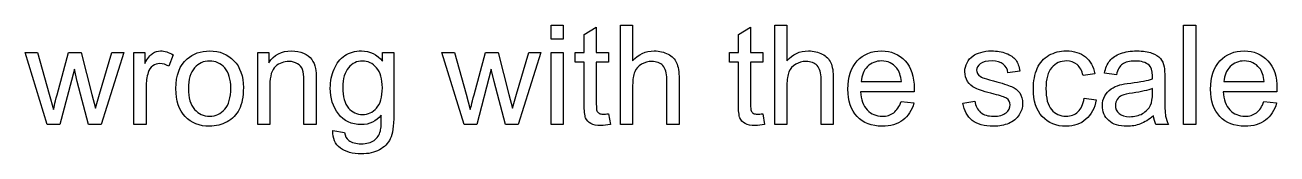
# Model space of a CAD drawing. Extents: x 33 to 401, y 28 to 278.
# Drawn here: x 221.86 to 260.04, y 33.64 to 37.56 of the extents above; entities that cross this region are included whole.
import ezdxf

# ---------------------------------------------------------------- set-up
doc = ezdxf.new("R2010")
doc.units = 0
doc.layers.add('Layer_1', color=7, linetype='CONTINUOUS')

msp = doc.modelspace()

# ---------------------------------------------------------------- linework, layer by layer
at = {"layer": 'Layer_1', "color": 7}
for p, q in [((237.90527, 37.13605), (237.90527, 37.56393)), ((237.90527, 37.56393), (238.27734, 37.56393)), ((238.27734, 37.56393), (238.27734, 37.13605)), ((238.91392, 37.27246), (239.28393, 37.4957)), ((239.28393, 37.4957), (239.28393, 36.72883)), ((240.01987, 34.53362), (240.01987, 37.56393)), ((240.01987, 37.56393), (240.39194, 37.56393)), ((240.39194, 37.56393), (240.39194, 36.47665)), ((243.61864, 37.27246), (243.98865, 37.4957)), ((243.98865, 37.4957), (243.98865, 36.72883)), ((244.72449, 34.53362), (244.72449, 37.56393)), ((244.72449, 37.56393), (245.09656, 37.56393)), ((245.09656, 37.56393), (245.09656, 36.47665)), ((257.19297, 34.53362), (257.19297, 37.56393)), ((257.19297, 37.56393), (257.56504, 37.56393)), ((257.56504, 37.56393), (257.56504, 34.53362)), ((238.27734, 37.13605), (237.90527, 37.13605)), ((238.91392, 36.72883), (238.91392, 37.27246)), ((243.61864, 36.72883), (243.61864, 37.27246)), ((222.53256, 34.53362), (221.86077, 36.72884)), ((221.86077, 36.72884), (222.24524, 36.72884)), ((222.24524, 36.72884), (222.59457, 35.46173)), ((222.83849, 35.44313), (223.18782, 36.72884)), ((223.18782, 36.72884), (223.57022, 36.72884)), ((223.57022, 36.72884), (223.89889, 35.45553)), ((224.13453, 35.45966), (224.51074, 36.72884)), ((224.87247, 36.72884), (224.18621, 34.53362)), ((224.51074, 36.72884), (224.87247, 36.72884)), ((225.18253, 34.53362), (225.18253, 36.72884)), ((225.18253, 36.72884), (225.51739, 36.72884)), ((225.51739, 36.72884), (225.51739, 36.39604)), ((226.37522, 36.65855), (226.24706, 36.31335)), ((228.95697, 34.53362), (228.95697, 36.72884)), ((228.95697, 36.72884), (229.29183, 36.72884)), ((229.29183, 36.72884), (229.29183, 36.41671)), ((232.76245, 36.46429), (232.76245, 36.72888)), ((232.76245, 36.72888), (233.10558, 36.72888)), ((233.10558, 36.72888), (233.10558, 34.83132)), ((235.2491, 34.53362), (234.57731, 36.72884)), ((234.57731, 36.72884), (234.96178, 36.72884)), ((234.96178, 36.72884), (235.31111, 35.46173)), ((235.55502, 35.44313), (235.90436, 36.72884)), ((235.90436, 36.72884), (236.28676, 36.72884)), ((236.28676, 36.72884), (236.61542, 35.45553)), ((236.85107, 35.45966), (237.22727, 36.72884)), ((237.58901, 36.72884), (236.90274, 34.53362)), ((237.22727, 36.72884), (237.58901, 36.72884)), ((237.90527, 34.53362), (237.90527, 36.72884)), ((237.90527, 36.72884), (238.27734, 36.72884)), ((238.27734, 36.72884), (238.27734, 34.53362)), ((238.64107, 36.43944), (238.64107, 36.72883)), ((238.64107, 36.72883), (238.91392, 36.72883)), ((239.28393, 36.72883), (239.65807, 36.72883)), ((239.65807, 36.72883), (239.65807, 36.43944)), ((243.34579, 36.43944), (243.34579, 36.72883)), ((243.34579, 36.72883), (243.61864, 36.72883)), ((243.98865, 36.72883), (244.36278, 36.72883)), ((244.36278, 36.72883), (244.36278, 36.43944)), ((238.91392, 36.43944), (238.64107, 36.43944)), ((238.91392, 35.17647), (238.91392, 36.43944)), ((239.65807, 36.43944), (239.28393, 36.43944)), ((239.28393, 36.43944), (239.28393, 35.15579)), ((243.61864, 36.43944), (243.34579, 36.43944)), ((243.61864, 35.17647), (243.61864, 36.43944)), ((244.36278, 36.43944), (243.98865, 36.43944)), ((243.98865, 36.43944), (243.98865, 35.15579)), ((223.36554, 36.22241), (222.92112, 34.53362)), ((223.45034, 35.84827), (223.36554, 36.22241)), ((236.08217, 36.22241), (235.63776, 34.53362)), ((236.16687, 35.84827), (236.08217, 36.22241)), ((241.43585, 34.53367), (241.43585, 35.9248)), ((241.80792, 35.9248), (241.80792, 34.53367)), ((246.14047, 34.53367), (246.14047, 35.9248)), ((246.51254, 35.9248), (246.51254, 34.53367)), ((252.20307, 36.16252), (251.83927, 36.11292)), ((254.49133, 36.08386), (254.1296, 36.02806)), ((255.14657, 36.05291), (254.78276, 36.10251)), ((256.62244, 35.94954), (256.62244, 35.45345)), ((223.79967, 34.53362), (223.45034, 35.84827)), ((225.55461, 35.68289), (225.55461, 34.53361)), ((226.46204, 35.63123), (226.46204, 35.63123)), ((226.84445, 35.63123), (226.84445, 35.63123)), ((229.32908, 35.73254), (229.32908, 34.53365)), ((230.3688, 34.53366), (230.3688, 35.86898)), ((230.74087, 35.88345), (230.74087, 34.53366)), ((231.55319, 35.6705), (231.55319, 35.6705)), ((236.51621, 34.53362), (236.16687, 35.84827)), ((240.392, 35.73465), (240.392, 34.53369)), ((245.09662, 35.73465), (245.09662, 34.53369)), ((248.97856, 35.5362), (247.34145, 35.5362)), ((247.36205, 35.84207), (248.58782, 35.84207)), ((247.36205, 35.84207), (247.36205, 35.84207)), ((256.24621, 35.49895), (256.24627, 35.63536)), ((260.04145, 35.5362), (258.40434, 35.5362)), ((258.42494, 35.84207), (259.65071, 35.84207)), ((258.42494, 35.84207), (258.42494, 35.84207)), ((222.59457, 35.46173), (222.7248, 34.99044)), ((223.89889, 35.45553), (224.00844, 35.03592)), ((224.00844, 35.03592), (224.13453, 35.45966)), ((235.31111, 35.46173), (235.44134, 34.99044)), ((236.61542, 35.45553), (236.72498, 35.03592)), ((236.72498, 35.03592), (236.85107, 35.45966)), ((248.58375, 35.24061), (248.58368, 35.24055)), ((248.58368, 35.24055), (248.96816, 35.19305)), ((250.46264, 35.18888), (250.83057, 35.24678)), ((250.46266, 35.189), (250.46264, 35.18888)), ((254.1606, 35.33771), (254.52647, 35.29011)), ((254.1606, 35.33767), (254.1606, 35.33771)), ((259.64664, 35.24061), (259.64657, 35.24055)), ((259.64657, 35.24055), (260.03104, 35.19305)), ((239.65809, 34.86646), (239.65813, 34.86642)), ((239.65813, 34.86642), (239.71183, 34.53775)), ((244.3628, 34.86646), (244.36275, 34.86642)), ((244.36275, 34.86642), (244.41655, 34.53775)), ((256.27723, 34.80439), (256.27727, 34.8044)), ((222.92112, 34.53362), (222.53256, 34.53362)), ((224.18621, 34.53362), (223.79967, 34.53362)), ((225.55461, 34.53361), (225.18253, 34.53362)), ((229.32908, 34.53365), (228.95697, 34.53362)), ((230.74087, 34.53366), (230.3688, 34.53366)), ((235.63776, 34.53362), (235.2491, 34.53362)), ((236.90274, 34.53362), (236.51621, 34.53362)), ((238.27734, 34.53362), (237.90527, 34.53362)), ((240.392, 34.53369), (240.01987, 34.53362)), ((241.80792, 34.53367), (241.43585, 34.53367)), ((245.09662, 34.53369), (244.72449, 34.53362)), ((246.51254, 34.53367), (246.14047, 34.53367)), ((256.74024, 34.53361), (256.35163, 34.53361)), ((257.56504, 34.53362), (257.19297, 34.53362)), ((231.24523, 34.35176), (231.2452, 34.35172)), ((231.2452, 34.35172), (231.60694, 34.29802))]:
    msp.add_line(p, q, dxfattribs=at)
for points in [[(225.51739, 36.39604), (225.60283, 36.55176), (225.681377, 36.654423), (225.75303, 36.70403)], [(225.75303, 36.70403), (225.82607, 36.75363), (225.905997, 36.77843), (225.99281, 36.77843)], [(225.99281, 36.77843), (226.118217, 36.77843), (226.245687, 36.73847), (226.37522, 36.65855)], [(226.80104, 36.53453), (226.989827, 36.697137), (227.219957, 36.77844), (227.49143, 36.77844)], [(227.49143, 36.77844), (227.793223, 36.77844), (228.039893, 36.679223), (228.23144, 36.48079)], [(229.29183, 36.41671), (229.453063, 36.657863), (229.685953, 36.77844), (229.9905, 36.77844)], [(229.9905, 36.77844), (230.122793, 36.77844), (230.24406, 36.75434), (230.3543, 36.70614)], [(230.3543, 36.70614), (230.46592, 36.659273), (230.54929, 36.59726), (230.60441, 36.5201)], [(231.61317, 36.63379), (231.757863, 36.73025), (231.92736, 36.77848), (232.12166, 36.77848)], [(232.12166, 36.77848), (232.380733, 36.77848), (232.59433, 36.67375), (232.76245, 36.46429)], [(240.39194, 36.47665), (240.565573, 36.677843), (240.78468, 36.77844), (241.04926, 36.77844)], [(241.04926, 36.77844), (241.211867, 36.77844), (241.353117, 36.746073), (241.47301, 36.68134)], [(241.47301, 36.68134), (241.592897, 36.61794), (241.678333, 36.529747), (241.72932, 36.41676)], [(245.09656, 36.47665), (245.270193, 36.677843), (245.4893, 36.77844), (245.75388, 36.77844)], [(245.75388, 36.77844), (245.916487, 36.77844), (246.057737, 36.746073), (246.17763, 36.68134)], [(246.17763, 36.68134), (246.297517, 36.61794), (246.382953, 36.529747), (246.43394, 36.41676)], [(247.24216, 36.47256), (247.432333, 36.676507), (247.679003, 36.77848), (247.98217, 36.77848)], [(247.98217, 36.77848), (248.27569, 36.77848), (248.51547, 36.678573), (248.70151, 36.47876)], [(250.77473, 36.6255), (250.832597, 36.668233), (250.911147, 36.704063), (251.01038, 36.73299)], [(251.01038, 36.73299), (251.110973, 36.763323), (251.21846, 36.77849), (251.33284, 36.77849)], [(251.33284, 36.77849), (251.505093, 36.77849), (251.655987, 36.75369), (251.78552, 36.70409)], [(251.78552, 36.70409), (251.916433, 36.65449), (252.012897, 36.586967), (252.07491, 36.50152)], [(253.08987, 36.64404), (253.251097, 36.733607), (253.426107, 36.77839), (253.6149, 36.77839)], [(253.6149, 36.77839), (253.8533, 36.77839), (254.048293, 36.717757), (254.19988, 36.59649)], [(254.94606, 36.47871), (255.021853, 36.575177), (255.131407, 36.648903), (255.27472, 36.69989)], [(255.27472, 36.69989), (255.41804, 36.752223), (255.584093, 36.77839), (255.77288, 36.77839)], [(255.77288, 36.77839), (255.960293, 36.77839), (256.112567, 36.756357), (256.2297, 36.71229)], [(256.2297, 36.71229), (256.346833, 36.668157), (256.432963, 36.612347), (256.48809, 36.54486)], [(258.30505, 36.47256), (258.495223, 36.676507), (258.741893, 36.77848), (259.04506, 36.77848)], [(259.04506, 36.77848), (259.33858, 36.77848), (259.578357, 36.678573), (259.76439, 36.47876)], [(225.7551, 36.31955), (225.690367, 36.271283), (225.644203, 36.20376), (225.61661, 36.11698)], [(225.97421, 36.39395), (225.892903, 36.39395), (225.819867, 36.36915), (225.7551, 36.31955)], [(226.24706, 36.31335), (226.156113, 36.367083), (226.065163, 36.39395), (225.97421, 36.39395)], [(226.46204, 35.63123), (226.46204, 36.03775), (226.57504, 36.33885), (226.80104, 36.53453)], [(227.49143, 36.47045), (227.305397, 36.47045), (227.151057, 36.40086), (227.02841, 36.26168)], [(227.95032, 36.25961), (227.827673, 36.40017), (227.67471, 36.47045), (227.49143, 36.47045)], [(228.23144, 36.48079), (228.422987, 36.28373), (228.51876, 36.010877), (228.51876, 35.66223)], [(229.50065, 36.30512), (229.38627, 36.20452), (229.32908, 36.01366), (229.32908, 35.73254)], [(229.91199, 36.45601), (229.753517, 36.45601), (229.616403, 36.405713), (229.50065, 36.30512)], [(230.17037, 36.38781), (230.097337, 36.433277), (230.01121, 36.45601), (229.91199, 36.45601)], [(230.3254, 36.20798), (230.296467, 36.283767), (230.24479, 36.34371), (230.17037, 36.38781)], [(230.60441, 36.5201), (230.659543, 36.442933), (230.69813, 36.351293), (230.72017, 36.24518)], [(231.28451, 36.22245), (231.360297, 36.400217), (231.46985, 36.53733), (231.61317, 36.63379)], [(232.14851, 36.47045), (231.983143, 36.47045), (231.842583, 36.402927), (231.72683, 36.26788)], [(232.57845, 36.26581), (232.459943, 36.402237), (232.31663, 36.47045), (232.14851, 36.47045)], [(240.6607, 36.3713), (240.56424, 36.314767), (240.49534, 36.237597), (240.454, 36.13979)], [(240.97283, 36.4581), (240.86259, 36.4581), (240.758547, 36.429167), (240.6607, 36.3713)], [(241.31389, 36.32994), (241.23397, 36.41538), (241.120283, 36.4581), (240.97283, 36.4581)], [(241.43585, 35.9248), (241.43585, 36.110833), (241.395197, 36.24588), (241.31389, 36.32994)], [(241.72932, 36.41676), (241.78172, 36.30376), (241.80792, 36.139773), (241.80792, 35.9248)], [(245.36533, 36.3713), (245.268863, 36.314767), (245.19996, 36.237597), (245.15862, 36.13979)], [(245.67745, 36.4581), (245.56721, 36.4581), (245.46317, 36.429167), (245.36533, 36.3713)], [(246.01852, 36.32994), (245.938593, 36.41538), (245.824903, 36.4581), (245.67745, 36.4581)], [(246.14047, 35.9248), (246.14047, 36.110833), (246.09982, 36.24588), (246.01852, 36.32994)], [(246.43394, 36.41676), (246.48634, 36.30376), (246.51254, 36.139773), (246.51254, 35.9248)], [(246.95691, 35.61266), (246.95691, 35.98198), (247.051993, 36.268613), (247.24216, 36.47256)], [(247.55429, 36.30095), (247.438537, 36.186577), (247.374457, 36.033617), (247.36205, 35.84207)], [(247.9863, 36.47252), (247.815427, 36.47252), (247.671423, 36.41533), (247.55429, 36.30095)], [(248.44726, 36.25755), (248.328747, 36.400863), (248.175093, 36.47252), (247.9863, 36.47252)], [(248.70151, 36.47876), (248.887543, 36.278947), (248.98056, 35.997827), (248.98056, 35.6354)], [(250.52466, 36.14595), (250.52466, 36.24379), (250.546693, 36.33405), (250.59076, 36.41673)], [(250.59076, 36.41673), (250.636227, 36.50079), (250.69755, 36.57038), (250.77473, 36.6255)], [(250.99384, 36.38791), (250.920807, 36.331443), (250.88429, 36.265297), (250.88429, 36.18947)], [(251.35971, 36.47261), (251.188837, 36.47261), (251.06688, 36.444377), (250.99384, 36.38791)], [(251.69457, 36.37751), (251.616023, 36.44091), (251.504403, 36.47261), (251.35971, 36.47261)], [(251.83927, 36.11292), (251.822737, 36.22592), (251.774503, 36.314117), (251.69457, 36.37751)], [(252.07491, 36.50152), (252.13691, 36.41746), (252.17963, 36.30446), (252.20307, 36.16252)], [(252.73227, 36.24509), (252.810817, 36.422857), (252.930017, 36.55584), (253.08987, 36.64404)], [(253.62937, 36.47248), (253.441957, 36.47248), (253.289683, 36.404957), (253.17255, 36.26991)], [(253.94563, 36.36086), (253.858817, 36.435273), (253.753397, 36.47248), (253.62937, 36.47248)], [(254.1296, 36.02806), (254.095133, 36.175513), (254.03381, 36.286447), (253.94563, 36.36086)], [(254.19988, 36.59649), (254.351467, 36.476603), (254.448617, 36.305727), (254.49133, 36.08386)], [(254.78276, 36.10251), (254.815827, 36.258223), (254.87026, 36.383623), (254.94606, 36.47871)], [(255.33053, 36.37744), (255.24785, 36.316773), (255.18653, 36.208597), (255.14657, 36.05291)], [(255.71914, 36.47044), (255.544127, 36.47044), (255.41459, 36.43944), (255.33053, 36.37744)], [(256.14289, 36.34435), (256.047803, 36.42841), (255.906553, 36.47044), (255.71914, 36.47044)], [(256.24831, 36.02396), (256.24831, 36.17554), (256.21317, 36.282337), (256.14289, 36.34435)], [(256.48809, 36.54486), (256.543223, 36.478727), (256.581807, 36.394667), (256.60384, 36.29268)], [(256.60384, 36.29268), (256.61624, 36.22928), (256.62244, 36.1149), (256.62244, 35.94954)], [(258.0198, 35.61266), (258.0198, 35.98198), (258.114883, 36.268613), (258.30505, 36.47256)], [(258.61718, 36.30095), (258.50142, 36.186577), (258.43734, 36.033617), (258.42494, 35.84207)], [(259.04919, 36.47252), (258.878317, 36.47252), (258.734313, 36.41533), (258.61718, 36.30095)], [(259.51015, 36.25755), (259.391637, 36.400863), (259.237983, 36.47252), (259.04919, 36.47252)], [(259.76439, 36.47876), (259.95043, 36.278947), (260.04345, 35.997827), (260.04345, 35.6354)], [(225.61661, 36.11698), (225.575277, 35.984687), (225.55461, 35.83999), (225.55461, 35.68289)], [(227.02841, 36.26168), (226.90577, 36.1225), (226.84445, 35.91235), (226.84445, 35.63123)], [(228.13636, 35.64363), (228.13636, 35.915103), (228.074347, 36.12043), (227.95032, 36.25961)], [(230.3688, 35.86898), (230.3688, 36.020567), (230.354333, 36.133567), (230.3254, 36.20798)], [(230.72017, 36.24518), (230.73397, 36.17628), (230.74087, 36.055703), (230.74087, 35.88345)], [(231.17082, 35.64367), (231.17082, 35.85313), (231.208717, 36.046057), (231.28451, 36.22245)], [(231.72683, 36.26788), (231.61107, 36.134213), (231.55319, 35.935087), (231.55319, 35.6705)], [(232.75829, 35.6581), (232.75829, 35.92682), (232.698343, 36.12939), (232.57845, 36.26581)], [(240.454, 36.13979), (240.412667, 36.04195), (240.392, 35.906903), (240.392, 35.73465)], [(245.15862, 36.13979), (245.117287, 36.04195), (245.09662, 35.906903), (245.09662, 35.73465)], [(248.58782, 35.84207), (248.571287, 36.026723), (248.524433, 36.165217), (248.44726, 36.25755)], [(250.60526, 35.85036), (250.551527, 35.939927), (250.52466, 36.038457), (250.52466, 36.14595)], [(250.88429, 36.18947), (250.88429, 36.14127), (250.899457, 36.097863), (250.92979, 36.05925)], [(250.92979, 36.05925), (250.960123, 36.019317), (251.007667, 35.98625), (251.07242, 35.96005)], [(251.07242, 35.96005), (251.10962, 35.94625), (251.219173, 35.91455), (251.40108, 35.86495)], [(252.61445, 35.62291), (252.61445, 35.85993), (252.653723, 36.067323), (252.73227, 36.24509)], [(253.17255, 36.26991), (253.055417, 36.136237), (252.99685, 35.924017), (252.99685, 35.63325)], [(255.58278, 35.7987), (255.883193, 35.8345), (256.10437, 35.87722), (256.24631, 35.92686)], [(256.24631, 35.92686), (256.247643, 35.97786), (256.24831, 36.010227), (256.24831, 36.02396)], [(259.65071, 35.84207), (259.634177, 36.026723), (259.587323, 36.165217), (259.51015, 36.25755)], [(226.74523, 34.7796), (226.556437, 34.97666), (226.46204, 35.260537), (226.46204, 35.63123)], [(226.84445, 35.63123), (226.84445, 35.35011), (226.90577, 35.13927), (227.02841, 34.99871)], [(227.95239, 35.00078), (228.075037, 35.14134), (228.13636, 35.355623), (228.13636, 35.64363)], [(228.51876, 35.66223), (228.51876, 35.379737), (228.47604, 35.157183), (228.3906, 34.99457)], [(231.41887, 34.86026), (231.253503, 35.077987), (231.17082, 35.339123), (231.17082, 35.64367)], [(231.55319, 35.6705), (231.55319, 35.382493), (231.61038, 35.172343), (231.72476, 35.04005)], [(232.58466, 35.03798), (232.700413, 35.170273), (232.75829, 35.37698), (232.75829, 35.6581)], [(247.23803, 34.77964), (247.050617, 34.97808), (246.95691, 35.255753), (246.95691, 35.61266)], [(247.34145, 35.5362), (247.35525, 35.295047), (247.423463, 35.11039), (247.54609, 34.98223)], [(248.98056, 35.6354), (248.98056, 35.613333), (248.979893, 35.580267), (248.97856, 35.5362)], [(250.84504, 35.64158), (250.740313, 35.69258), (250.660387, 35.762173), (250.60526, 35.85036)], [(251.41348, 35.46382), (251.140633, 35.53272), (250.951153, 35.591973), (250.84504, 35.64158)], [(251.40108, 35.86495), (251.664287, 35.79467), (251.847567, 35.73679), (251.95092, 35.69131)], [(251.95092, 35.69131), (252.055647, 35.647243), (252.13764, 35.582477), (252.1969, 35.49701)], [(252.8873, 34.77748), (252.7054, 34.97454), (252.61445, 35.25635), (252.61445, 35.62291)], [(252.99685, 35.63325), (252.99685, 35.33835), (253.05335, 35.124067), (253.16635, 34.9904)], [(254.7911, 35.40597), (254.8407, 35.495543), (254.90478, 35.5672), (254.98334, 35.62094)], [(254.98334, 35.62094), (255.063267, 35.674673), (255.15284, 35.715327), (255.25206, 35.7429)], [(255.25206, 35.7429), (255.325093, 35.762167), (255.435333, 35.780767), (255.58278, 35.7987)], [(256.24627, 35.63536), (256.111223, 35.580227), (255.908653, 35.533373), (255.63856, 35.4948)], [(258.30092, 34.77964), (258.113507, 34.97808), (258.0198, 35.255753), (258.0198, 35.61266)], [(258.40434, 35.5362), (258.41814, 35.295047), (258.486353, 35.11039), (258.60898, 34.98223)], [(260.04345, 35.6354), (260.04345, 35.613333), (260.042783, 35.580267), (260.04145, 35.5362)], [(222.7248, 34.99044), (222.730133, 35.01384), (222.76803, 35.164737), (222.83849, 35.44313)], [(235.44134, 34.99044), (235.446673, 35.01384), (235.484567, 35.164737), (235.55502, 35.44313)], [(238.95942, 34.73618), (238.929087, 34.80646), (238.91392, 34.953223), (238.91392, 35.17647)], [(239.28393, 35.15579), (239.28393, 35.049683), (239.29013, 34.981473), (239.30253, 34.95116)], [(243.66414, 34.73618), (243.633807, 34.80646), (243.61864, 34.953223), (243.61864, 35.17647)], [(243.98865, 35.15579), (243.98865, 35.049683), (243.99485, 34.981473), (244.00725, 34.95116)], [(248.35431, 34.89748), (248.45077, 34.96914), (248.52725, 35.083517), (248.58375, 35.24061)], [(248.96816, 35.19305), (248.907493, 34.96843), (248.795183, 34.79411), (248.63123, 34.67009)], [(250.74791, 34.6619), (250.599083, 34.780407), (250.504, 34.956107), (250.46266, 35.189)], [(250.83057, 35.24678), (250.851237, 35.099327), (250.908427, 34.986327), (251.00214, 34.90778)], [(251.79382, 35.33773), (251.74282, 35.370797), (251.61604, 35.412827), (251.41348, 35.46382)], [(251.77935, 34.89331), (251.862037, 34.96359), (251.90338, 35.045583), (251.90338, 35.13929)], [(251.90338, 35.13929), (251.90338, 35.22335), (251.86686, 35.289497), (251.79382, 35.33773)], [(252.2858, 35.17868), (252.2858, 35.05466), (252.249283, 34.937527), (252.17625, 34.82728)], [(252.1969, 35.49701), (252.256167, 35.41157), (252.2858, 35.30546), (252.2858, 35.17868)], [(253.97457, 34.92425), (254.07241, 35.013823), (254.13442, 35.15163), (254.1606, 35.33767)], [(254.52647, 35.29011), (254.486537, 35.03793), (254.383873, 34.840183), (254.21848, 34.69687)], [(254.7187, 35.11245), (254.7187, 35.219937), (254.742833, 35.317777), (254.7911, 35.40597)], [(255.16727, 35.29844), (255.132803, 35.24604), (255.11557, 35.187473), (255.11557, 35.12274)], [(255.31403, 35.4204), (255.25063, 35.392867), (255.20171, 35.352213), (255.16727, 35.29844)], [(255.63856, 35.4948), (255.485593, 35.472733), (255.377417, 35.447933), (255.31403, 35.4204)], [(256.18631, 35.12688), (256.226243, 35.21094), (256.24621, 35.334963), (256.24621, 35.49895)], [(256.62244, 35.45345), (256.62244, 35.107563), (256.630007, 34.888457), (256.64514, 34.79613)], [(259.4172, 34.89748), (259.51366, 34.96914), (259.59014, 35.083517), (259.64664, 35.24061)], [(260.03104, 35.19305), (259.970373, 34.96843), (259.858063, 34.79411), (259.69411, 34.67009)], [(227.49143, 34.48401), (227.18413, 34.48401), (226.935397, 34.58254), (226.74523, 34.7796)], [(227.02841, 34.99871), (227.151057, 34.85953), (227.305397, 34.78994), (227.49143, 34.78994)], [(227.49143, 34.78994), (227.67609, 34.78994), (227.829743, 34.86022), (227.95239, 35.00078)], [(228.3906, 34.99457), (228.30654, 34.833343), (228.183207, 34.707943), (228.0206, 34.61837)], [(232.1196, 34.53366), (231.817807, 34.53366), (231.58423, 34.642527), (231.41887, 34.86026)], [(231.72476, 35.04005), (231.83914, 34.907757), (231.982457, 34.84161), (232.15471, 34.84161)], [(232.72731, 34.82098), (232.564703, 34.629433), (232.362133, 34.53366), (232.1196, 34.53366)], [(232.15471, 34.84161), (232.325583, 34.84161), (232.4689, 34.907067), (232.58466, 35.03798)], [(232.70041, 34.34349), (232.719677, 34.419283), (232.728643, 34.578447), (232.72731, 34.82098)], [(233.10558, 34.83132), (233.10558, 34.489567), (233.07044, 34.24772), (233.00016, 34.10578)], [(239.30253, 34.95116), (239.31633, 34.920827), (239.337697, 34.896727), (239.36663, 34.87886)], [(239.36663, 34.87886), (239.396963, 34.860927), (239.439683, 34.85196), (239.49479, 34.85196)], [(239.49479, 34.85196), (239.536123, 34.85196), (239.590557, 34.856793), (239.65809, 34.86646)], [(244.00725, 34.95116), (244.02105, 34.920827), (244.042417, 34.896727), (244.07135, 34.87886)], [(244.07135, 34.87886), (244.101683, 34.860927), (244.144403, 34.85196), (244.19951, 34.85196)], [(244.19951, 34.85196), (244.240843, 34.85196), (244.295273, 34.856793), (244.3628, 34.86646)], [(248.00284, 34.48405), (247.68176, 34.48405), (247.426823, 34.58258), (247.23803, 34.77964)], [(247.54609, 34.98223), (247.668737, 34.854077), (247.8217, 34.79), (248.00498, 34.79)], [(248.00498, 34.79), (248.141407, 34.79), (248.25785, 34.825827), (248.35431, 34.89748)], [(251.00214, 34.90778), (251.097227, 34.829233), (251.229517, 34.78996), (251.39901, 34.78996)], [(251.39901, 34.78996), (251.56989, 34.78996), (251.69667, 34.82441), (251.77935, 34.89331)], [(252.17625, 34.82728), (252.10459, 34.71842), (252.000547, 34.63367), (251.86412, 34.57303)], [(253.61283, 34.48396), (253.312423, 34.48396), (253.07058, 34.5818), (252.8873, 34.77748)], [(253.16635, 34.9904), (253.27935, 34.856733), (253.4268, 34.7899), (253.6087, 34.7899)], [(253.6087, 34.7899), (253.754773, 34.7899), (253.87673, 34.834683), (253.97457, 34.92425)], [(254.91301, 34.65976), (254.78347, 34.778273), (254.7187, 34.92917), (254.7187, 35.11245)], [(255.11557, 35.12274), (255.11557, 35.02352), (255.152777, 34.940837), (255.22719, 34.87469)], [(255.22719, 34.87469), (255.302983, 34.808557), (255.413227, 34.77549), (255.55792, 34.77549)], [(255.55792, 34.77549), (255.701233, 34.77549), (255.828703, 34.80649), (255.94033, 34.86849)], [(256.27727, 34.8044), (256.139463, 34.687273), (256.00648, 34.604593), (255.87832, 34.55636)], [(255.94033, 34.86849), (256.05195, 34.93189), (256.133943, 35.01802), (256.18631, 35.12688)], [(256.35163, 34.53361), (256.31303, 34.610783), (256.28823, 34.701043), (256.27723, 34.80439)], [(256.64514, 34.79613), (256.661673, 34.705177), (256.693373, 34.61767), (256.74024, 34.53361)], [(259.06573, 34.48405), (258.744643, 34.48405), (258.489707, 34.58258), (258.30092, 34.77964)], [(258.60898, 34.98223), (258.731627, 34.854077), (258.88459, 34.79), (259.06787, 34.79)], [(259.06787, 34.79), (259.20429, 34.79), (259.320733, 34.825827), (259.4172, 34.89748)], [(228.0206, 34.61837), (227.859373, 34.528797), (227.682983, 34.48401), (227.49143, 34.48401)], [(239.11652, 34.56875), (239.042107, 34.611483), (238.98974, 34.667293), (238.95942, 34.73618)], [(239.43071, 34.50465), (239.295663, 34.50465), (239.190933, 34.526017), (239.11652, 34.56875)], [(239.71183, 34.53775), (239.607097, 34.515683), (239.51339, 34.50465), (239.43071, 34.50465)], [(243.82123, 34.56875), (243.746817, 34.611483), (243.694453, 34.667293), (243.66414, 34.73618)], [(244.13543, 34.50465), (244.000383, 34.50465), (243.89565, 34.526017), (243.82123, 34.56875)], [(244.41655, 34.53775), (244.311817, 34.515683), (244.21811, 34.50465), (244.13543, 34.50465)], [(248.63123, 34.67009), (248.467243, 34.546063), (248.25778, 34.48405), (248.00284, 34.48405)], [(251.4011, 34.48413), (251.115847, 34.48413), (250.898117, 34.543387), (250.74791, 34.6619)], [(251.86412, 34.57303), (251.727693, 34.513763), (251.573353, 34.48413), (251.4011, 34.48413)], [(254.21848, 34.69687), (254.054493, 34.55493), (253.85261, 34.48396), (253.61283, 34.48396)], [(255.46905, 34.48406), (255.22789, 34.48406), (255.042543, 34.542627), (254.91301, 34.65976)], [(255.87832, 34.55636), (255.75154, 34.50816), (255.615117, 34.48406), (255.46905, 34.48406)], [(259.69411, 34.67009), (259.530123, 34.546063), (259.320663, 34.48405), (259.06573, 34.48405)], [(231.47881, 33.82053), (231.317577, 33.937663), (231.239717, 34.11474), (231.24523, 34.35176)], [(231.60694, 34.29802), (231.622073, 34.186393), (231.664103, 34.105087), (231.73303, 34.0541)], [(231.73303, 34.0541), (231.825357, 33.9852), (231.951447, 33.95075), (232.1113, 33.95075)], [(232.1113, 33.95075), (232.283553, 33.95075), (232.416533, 33.9852), (232.51024, 34.0541)], [(232.51024, 34.0541), (232.603947, 34.123007), (232.667337, 34.21947), (232.70041, 34.34349)], [(233.00016, 34.10578), (232.93126, 33.962467), (232.82102, 33.849467), (232.66944, 33.76678)], [(232.1134, 33.64276), (231.851573, 33.64276), (231.640043, 33.702017), (231.47881, 33.82053)], [(232.66944, 33.76678), (232.519233, 33.6841), (232.333887, 33.64276), (232.1134, 33.64276)]]:
    msp.add_open_spline(points, degree=3, dxfattribs=at)

doc.saveas('drawing.dxf')
